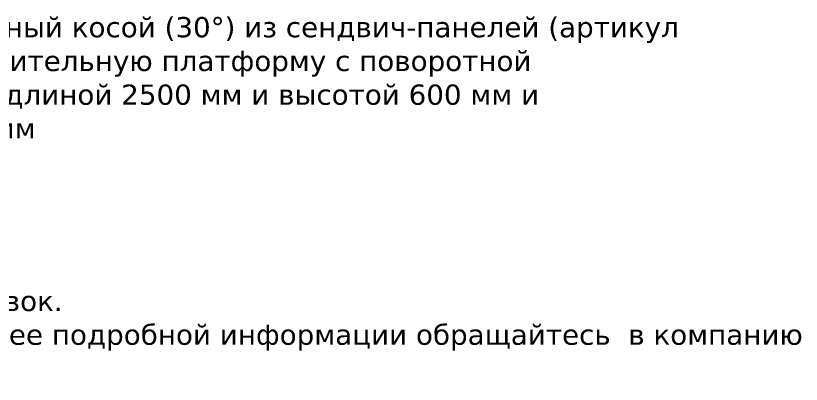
# Model space of a CAD drawing. Header units: millimetres. Extents: x 27997 to 40775, y -3198 to 5585.
# Drawn here: x 36502 to 40775, y -1383 to 621 of the extents above; entities that cross this region are included whole.
import ezdxf

# ---------------------------------------------------------------- set-up
doc = ezdxf.new("R2010")
doc.units = ezdxf.units.MM
doc.styles.get("Standard").update_dxf_attribs({"font": 'verdana.TTF'})

msp = doc.modelspace()

# ---------------------------------------------------------------- texts
at = {"ltscale": 15, "insert": (32511.428891, 267.70868), "char_height": 110, "width": 7637.97568717, "attachment_point": 4}
msp.add_mtext('На данном эскизе изображен тамбур перегрузочный косой (30°) из сендвич-панелей (артикул DHOUS30-2500(S) ) стандартной серии под уравнительную платформу с поворотной аппарелью встроенного типа шириной 2000 мм, длиной 2500 мм и высотой 600 мм и герметизатор шириной 2800мм и высотой 3400 мм  ', dxfattribs=at)
at = {"insert": (34744.081676, -874.832797), "char_height": 110, "width": 7102.90094, "attachment_point": 1}
msp.add_mtext('1.* - Размер для справок. \\P2. Для получения более подробной информации обращайтесь  в компанию\\P "Дорхан".', dxfattribs=at)

doc.saveas('drawing.dxf')
